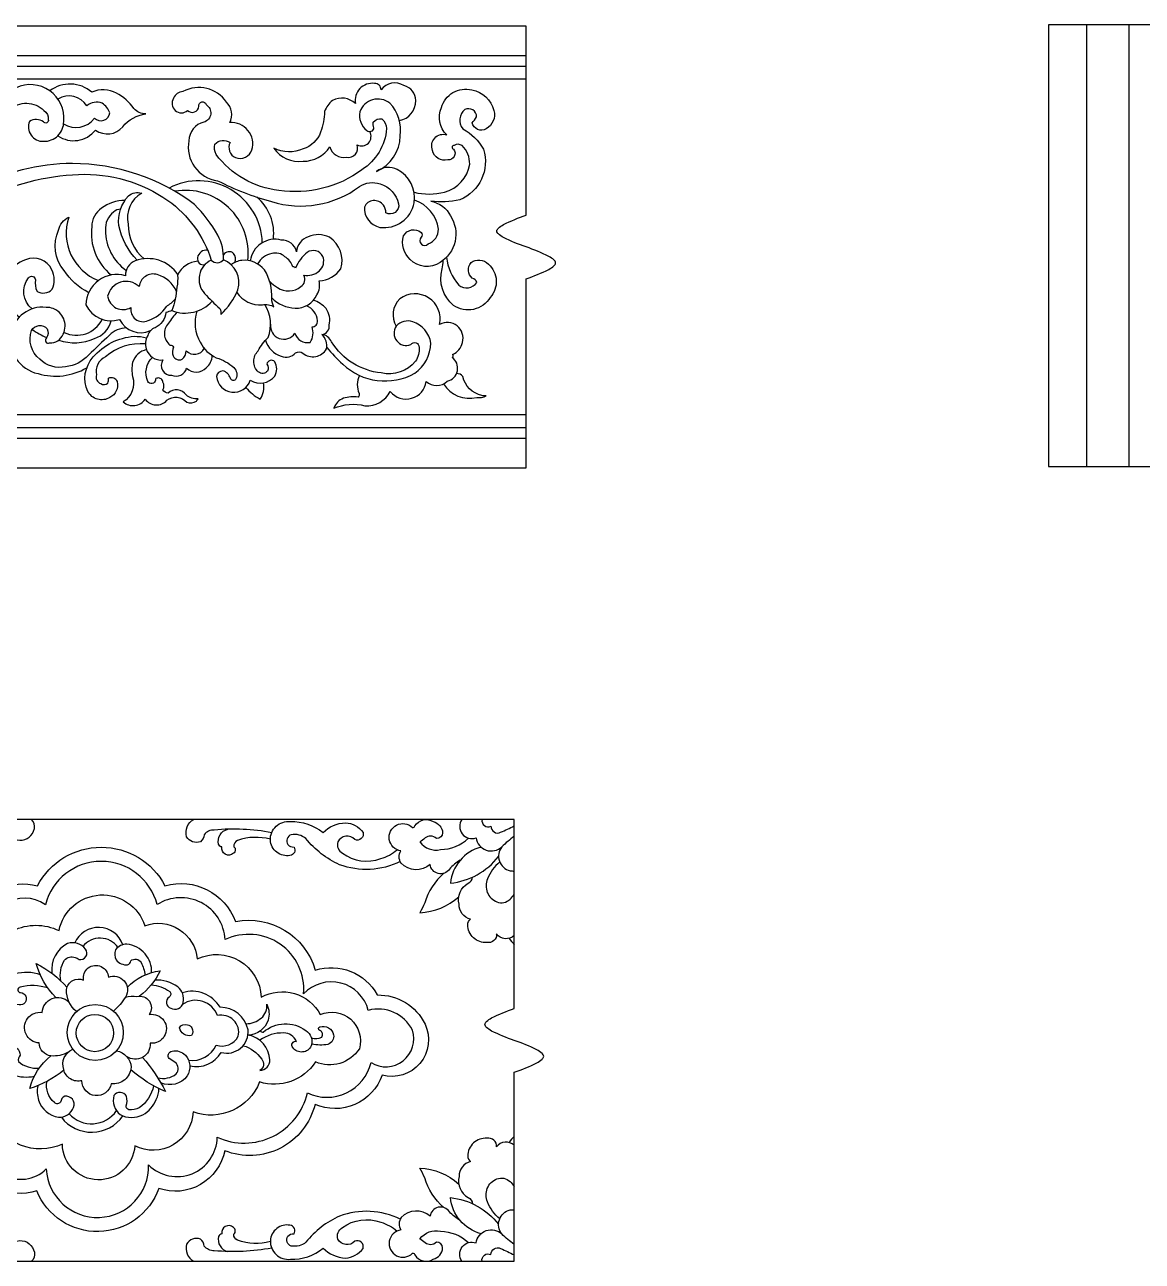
# Model space of a CAD drawing. Extents: x -66030 to 95157, y -13132 to 45879.
# Drawn here: x -30983 to -29719, y 3472 to 4871 of the extents above; entities that cross this region are included whole.
import ezdxf

# ---------------------------------------------------------------- set-up
doc = ezdxf.new("R2010")
doc.units = 0
doc.header["$LTSCALE"] = 100
doc.header["$MEASUREMENT"] = 0
doc.layers.add('3', color=11, linetype='CONTINUOUS')
doc.layers.add('4', color=121, linetype='CONTINUOUS')

# ---------------------------------------------------------------- blocks, each defined once
blk = doc.blocks.new('A$C25FC26D3')
at = {"layer": '3'}
for points in [[(2450, 0), (2450, 214, 0.033865), (2475.6, 224.6, 0.043189), (2481.4, 228.7, 0.176583), (2483.3, 232, 0.176583), (2481.4, 235.3, 0.043189), (2475.6, 239.4, 0.033865), (2450, 250, -0.033865), (2424.4, 260.6, -0.043189), (2418.6, 264.7, -0.176583), (2416.7, 268, -0.176583), (2418.6, 271.3, -0.043189), (2424.4, 275.4, -0.033865), (2450, 286), (2450, 500)], [(2450, 33.2), (1519, 33.2, -0.271564), (1494.7, 55.3, 0.209536), (1449.7, 132, 0.054204), (1398, 151.2, 0.207878), (1457, 180.7, 0.118708), (1475.5, 220.5, -0.169057), (1497.1, 250, -0.169057), (1475.5, 279.5, 0.118708), (1457, 319.3, 0.207878), (1398, 348.8, 0.054204), (1449.7, 368, 0.209536), (1494.7, 444.7, -0.271564), (1519, 466.8), (2450, 466.8)], [(2450, 45.2), (1532.9, 45.2, -0.259185), (1509.2, 63.7, -0.012085), (1490.7, 113.3, 0.172957), (1464.7, 138.4, 0.170644), (1443.3, 143.6, 0.226766), (1478.8, 176.9, 0.071852), (1495.1, 221.3, -0.186224), (1514.3, 250, -0.186224), (1495.1, 278.7, 0.071852), (1478.8, 323.1, 0.226766), (1443.3, 356.4, 0.170644), (1464.7, 361.6, 0.172957), (1490.7, 386.7, -0.012085), (1509.2, 436.3, -0.259185), (1532.9, 454.8), (2450, 454.8)], [(2450, 439.8), (1553.5, 439.8, 0.31053), (1529.3, 416.9, -0.030939), (1518.1, 385.3, -0.237288), (1471.7, 352.7, -0.141304), (1503.8, 330, -0.162066), (1518.4, 296.7, 0.091476), (1530.8, 262.7, 0.14586), (1543.5, 250)], [(1920.2, 375.9, 0.398276), (1962.7, 382.3, 0.392407), (1993.6, 386, -0.200283), (2019.7, 400.5, -0.200654), (2006.2, 406.7, 0.114422), (1986.4, 424.1, 0.238724), (1958.7, 425.2, 0.350836), (1911, 426.8)], [(2306.6, 393.1, 0.375928), (2325, 415.7, 0.346821), (2311.7, 432.6, 0.399856), (2285.8, 427.7, 0.439976), (2278.4, 435.1, 0.51266), (2256.8, 412.3, 0.331056), (2230.9, 415.7, 0.145097), (2222, 403.4, -0.07437), (2217.4, 380, -0.236457), (2197.6, 360.9, -0.224187), (2164.6, 361.8, 0.285109), (2197.6, 347, 0.249242), (2227.9, 363.3, 0.389085), (2246.7, 351.6, 0.597111), (2258.7, 365.5, 0.752816), (2273, 380.6)], [(1865.7, 404.8, -0.420187), (1904.3, 404.4, -0.317639), (1909.4, 394.2, -0.849942), (1903.9, 391.6, 0.298764), (1888.2, 392.1, 0.554036), (1903.9, 369.6, 0.42989), (1926.8, 392.1, 0.58171), (1872.9, 430.2, 0.411809)], [(1926.7, 389.5, 0.399924), (1961.7, 395.9, 0.618507), (1979.1, 401.8, 0.159471), (1970.3, 412.6, 0.283903), (1953.1, 409.9, 0.412299), (1920.3, 417.3)], [(2323.1, 312, 0.128695), (2357.6, 312.2, 0.299639), (2386.1, 343.7, 0.208807), (2377.6, 364.7, 0.290671), (2368.5, 365, 0.902692), (2367.8, 360.6, -0.694522), (2361.3, 348.8, -0.449502), (2344.1, 359.3, -0.643597), (2360.3, 376.9, -0.32547), (2354.2, 407.7, -0.414933), (2388.5, 427.7, -0.288434), (2413.5, 404.6, -0.344732), (2404.7, 383.7, -0.501188), (2388.8, 390.4, 0.039024), (2393.9, 397.2, 0.547834), (2380.7, 405.7, 0.41281), (2378.3, 383.7, -0.145937), (2401.7, 360.6, -0.38769), (2374.9, 303.4, -0.085067), (2342, 301.7, -0.248769), (2364.4, 285.1, -0.420492), (2352.5, 232.4, -0.360915), (2318.7, 236, -0.287271), (2311.3, 262.6, -0.484361), (2331.1, 266.5, -0.489561), (2331.1, 261.1, 0.977299), (2339.2, 253.4, 0.317258), (2350.7, 270.3, 0.286709), (2323.6, 302.9, 0.286709)], [(1834.7, 303.6, -0.111303), (1943.7, 332.1, -0.164272), (2044.7, 302.7, -0.161074), (2093.8, 235.1, 0.46694), (2107.5, 235.6, 0.138476), (2101.2, 263.4, 0.059476), (2074.9, 298.1, 0.161347), (1936.6, 344.5, 0.124807), (1826.8, 316.3, 0.124807)], [(2010, 234.9, -0.141838), (1989.2, 274.2, -0.218101), (2000.1, 307.9, -0.26284), (2015, 310.9, 0.332061), (1999.9, 275.9, 0.235784), (2017.8, 236.6, 0.235784)], [(1996.1, 302.7, 0.15422), (1969.6, 294, 0.243951), (1958.6, 273.1, 0.25959), (1980.4, 218.3)], [(1955.1, 198.3, -0.129725), (1927.2, 223.4, -0.292433), (1921.1, 269, -0.255113), (1932.5, 283.8, 0.399576), (1966.2, 212, 0.399576)], [(1991.2, 292.9, 0.182031), (1983.3, 289.4, 0.265692), (1974.1, 268.9, 0.246047), (1997.6, 223.5, 0.246047)], [(2162.3, 192.3, 0.186788), (2188.6, 180.7, 0.305172), (2213.2, 196, 0.203153), (2215.8, 211.8, 0.239384), (2240.4, 225.4, 0.330266), (2227.4, 261, 0.22113), (2203.3, 261.6, 0.30838), (2190.3, 244.6, 0.35486), (2173, 257.9, 0.448037), (2137.8, 234.2)], [(2450, 60.2), (1553.5, 60.2, -0.31053), (1529.3, 83.1, 0.030939), (1518.1, 114.7, 0.237288), (1471.7, 147.3, 0.141304), (1503.8, 170, 0.162066), (1518.4, 203.3, -0.091476), (1530.8, 237.3, -0.14586), (1543.5, 250)], [(2089.6, 246.4, 0.401731), (2078.1, 237.9, 0.536729), (2086.5, 230)], [(2159.9, 211.1, 0.078164), (2168.7, 204.1, 0.321498), (2195.2, 205.1, 0.393404), (2198.5, 218, 0.211952), (2215.8, 222.7, 0.319362), (2219.9, 239.4, 0.449614), (2202.3, 243.9, 0.128752), (2189.1, 226.1, 0.221753), (2186.1, 227.7, 0.159938), (2177.1, 239, 0.249081), (2162.1, 242.6, 0.219972), (2146.1, 230.8, 0.219972)], [(2360, 238.5, 0.162249), (2373.8, 206.9, 0.441203), (2394.2, 209.9, 0.26138), (2389, 214.6, -0.406142), (2387.6, 232.3, -0.382888), (2407.2, 230.7, -0.4191), (2409.3, 192.9, -0.428969), (2367.7, 183.8, -0.292185), (2354.9, 225.1, 0.077345), (2355.9, 234.8)], [(1891, 179.9, -0.40708), (1886.9, 215.1, -0.657211), (1895, 212.8, 0.155066), (1896.6, 199.8, 0.341793), (1913.8, 202.1, 0.220549), (1913.5, 224.2, 0.403876), (1883.6, 235.5, 0.423964), (1862.5, 192.3, 0.17256), (1876.7, 170.7, 0.085484)], [(2056, 218.7, 0.349691), (2007.7, 234.2, 0.323199), (1996.7, 217.5, 0.495392), (1952, 184.5, 0.381924), (1990.1, 168.1, 0.408337), (2024.9, 155.3, 0.408337)], [(2078.6, 233.8, 0.278843), (2055.7, 218.2, -0.049922), (2054.9, 204.4, -0.065878), (2049.2, 178, 0.310334), (2094.6, 188.6, 0.310334)], [(2093.8, 235.1, 0.515477), (2086.2, 197.5, 0.036942), (2103.6, 180.4, -0.123227), (2104.4, 173.5, 0.104948), (2123.9, 201.5, 0.390318), (2107.5, 235.6)], [(2122.6, 198.5, 0.262902), (2151.6, 184.5, -0.221034), (2164.7, 181.9, -0.108916), (2162.2, 191.5, 0.156769), (2153.9, 224.1, 0.250609), (2128.3, 234.8, 0.128076), (2116.3, 230)], [(2054.4, 199.5, 0.224091), (2032.6, 218.8, 0.469806), (2012.2, 205.1, 0.587384), (1976.5, 194.3, 0.527889), (2002.9, 181.5, 0.602538), (2022.2, 166.7, 0.16942), (2043, 182.8, 0.073381), (2052.9, 191, 0.073381)], [(2261.5, 104.5, 0.227905), (2261, 84.2, -0.26578), (2259.9, 80.1, 0.095189), (2243.3, 78.8, 0.211085), (2232.4, 67.6, -0.160931), (2267.6, 70.3, 0.295493), (2296.3, 86.4, 0.661626), (2336.9, 97.9, 0.401811), (2360.7, 98.1, 0.646453), (2366.1, 125.1, 0.608036), (2366.7, 128.2, 0.224533), (2377.9, 141.9, 0.668144), (2352.1, 162.4, 0.696033), (2307, 191.2, 0.350927), (2303, 160.3, 0.754801), (2319.5, 139.7, -0.752899), (2328.8, 136.3, -0.163201), (2324.8, 120.7, -0.286468), (2286, 107.5, -0.233956), (2229.9, 142.7, 0.250885), (2218.8, 151.1, 0.250885)], [(1997.9, 158.5, 0.187383), (1978.6, 150.1, 0.004352), (1954.9, 127.7, -0.180701), (1928.9, 114.4, -0.255144), (1899.7, 123.1, -0.322864), (1890.4, 155.5, -0.507435), (1908.2, 157.5, -0.252554), (1907.4, 147.1, 0.917092), (1910.9, 141.4, 0.111403), (1920.2, 143.8, 0.233437), (1928.4, 160.5, 0.424292), (1906.8, 181.7, 0.38495), (1867.2, 152.8, 0.407663), (1897.8, 106.7, 0.206351), (1952.9, 113.3, 0.206351)], [(2077.4, 177.4, 0.211488), (2081.3, 142.1, 0.167463), (2099.4, 124.6, -0.117147), (2119.2, 113.5, -0.323772), (2121.7, 100.7, -0.697974), (2115.4, 101.4, 0.255972), (2106.8, 109.8, 0.360905), (2099.7, 103.4, 0.812824), (2137.9, 99.1, 0.382432), (2165.6, 103.9, 0.274879), (2165.6, 120.1, 0.61771), (2156.7, 117.5, -0.23331), (2157.4, 109.6, -0.420419), (2146.9, 108.6, -0.427663), (2146.9, 132.5, -0.082775), (2158, 147.4, 0.241965), (2154.3, 184.9)], [(2155, 144.4, 0.241687), (2173, 126.3, 0.316125), (2189.2, 130.1, -0.353001), (2197.3, 129.8, 0.459807), (2224.2, 134.6, 0.248015), (2218.8, 151.1, 0.433737), (2227.2, 161.7, 0.214819), (2223.6, 180.2, 0.143346), (2209.2, 189.7, 0.143346)], [(2160.9, 162.6, 0.796339), (2188.2, 152.3, 0.375047), (2205.7, 142, 0.235401), (2207.7, 159.7, 0.455726), (2214, 166.5, 0.275026), (2201.4, 183.5)], [(2049.2, 178, 0.008579), (2042.5, 175.8, -0.24531), (2030.2, 158.5, 0.278484), (2021.9, 149.7, 0.220605), (2020.2, 134.6, 0.357227), (2039, 122.1, 0.612518), (2048.8, 104.8, 0.450948), (2065.9, 112.8, 0.420661), (2088, 113.3, 0.227618), (2094.7, 127.2)], [(2054.9, 176.3, 0.029129), (2045.2, 163.7, 0.431938), (2046.9, 139, -0.374076), (2051.1, 136.7, 0.215925), (2050.7, 126.7, 0.409487), (2060.8, 122.9, 0.188793), (2065.5, 132.4, 0.51279), (2085.8, 135.2, 0.51279)], [(2224.4, 136.1, 0.020587), (2242.4, 117.5, 0.328802), (2324, 107.1, 0.230162), (2342.3, 141.3, 0.270385), (2321.7, 165.4, 0.300067), (2303, 160.3, 0.300067)], [(2019.3, 140.3, 0.200596), (1974.1, 125.8, 0.333152), (1963.8, 105.3, 0.422156), (1968.9, 95.4, 0.350458), (1976.6, 96, 0.123224), (1977.6, 101.5, -0.499709), (1987.2, 97.6, -0.365592), (1978.9, 79.6, -0.424604), (1954.1, 86.4, -0.302094), (1960.2, 125.5, -0.199025), (2006.5, 148.9, -0.073607), (2020.6, 147.2)], [(2020.5, 133.8, 0.273738), (2004.8, 119.4, 0.112477), (2004.8, 103.4, -0.334902), (1994.1, 74.6, 0.446555), (2019.1, 77.8, 0.487548), (2043.5, 76.5, -0.398726), (2066.1, 74.2, 0.212959), (2077, 75.5, -0.05817), (2078.9, 78.2, -0.222053), (2065.3, 82.5, 0.45725), (2045, 84.6, -0.307131), (2039, 88.5, 0.280559), (2039, 97, 0.430078), (2033, 101.7, 0.54923), (2030.6, 99.4, -0.699254), (2021.9, 97.7, -0.309926), (2027.2, 125.1)], [(2356.6, 95.2, 0.334614), (2394, 79.7, 0.168354), (2404.9, 81.6, -0.13781), (2399.9, 82.1, -0.304596), (2378.4, 103.3, 0.275225), (2371.1, 106.7, 0.275225)], [(2132.8, 91, 0.091359), (2149.1, 77.8, 0.209505), (2152.7, 96.2, 0.209505)]]:
    blk.add_lwpolyline(points, format="xyb", dxfattribs=at)
blk.add_lwpolyline([(2061.7, 425.9, 0.308686), (2051.2, 418.3, 0.886212), (2066.9, 404.5, 0.633788), (2079.8, 409.3, -0.949541), (2087.9, 411.2, -0.640442), (2085.5, 391.2, 0.34925), (2068.4, 370.2, 0.432162), (2100.8, 325, 0.047426), (2161.9, 301.3, 0.237763), (2261.4, 318.3, -0.250391), (2284.9, 321.3, -0.267971), (2305.6, 299, -0.658243), (2291.2, 288.8, 0.167793), (2288.5, 297.3, 0.583104), (2266.9, 295.1, 0.361597), (2284.3, 272.2, 0.400847), (2323.2, 300.1, 0.325386), (2304.2, 337.6, 0.297179), (2280.7, 335.4, 0.289445), (2307.5, 375.6, 0.233191), (2295.7, 412.7, 0.518867), (2261.9, 403, 0.288901), (2269.8, 381.8, 0.621283), (2277.8, 385, -0.112314), (2277, 391.3, -0.284456), (2286.8, 394.9, -0.185022), (2292.1, 384, -0.232142), (2264.2, 337.4, -0.19958), (2170.3, 314.1, -0.209574), (2099.2, 354.8, -0.167296), (2097.9, 366.4, -0.364124), (2115.1, 368.3, 0.438121), (2121.2, 351.2, 0.422678), (2139.8, 359.8, 0.522864), (2114.6, 390.7, 0.348691), (2110.8, 414, 0.386913)], format="xyb", close=True, dxfattribs=at)
for centre, radius, start, end in [((2079.4, 252.8), 72.1, 1.6008, 117.6603), ((2064.6, 243.2), 70.9, 353.1397, 99.8839), ((2110.9, 265.4), 53.5, 352.8213, 50.0395), ((2113.9, 237.1), 7.6, 48.6657, 147.3156), ((2111.2, 236.4), 10, 336.5957, 39.5623), ((1941.3, 182.5), 32.4, 244.1991, 333.6221), ((1936.1, 217.6), 75.7, 233.5983, 247.8821), ((1954, 172.5), 27.1, 286.4895, 347.2019), ((1939.2, 195.1), 53.5, 250.4027, 294.8688)]:
    blk.add_arc(centre, radius, start, end, dxfattribs=at)
at = {"layer": '4'}
blk.add_lwpolyline([(2450, 500), (0, 500), (0, 0), (2450, 0)], dxfattribs=at)
blk = doc.blocks.new('A$C24CC0128')
at = {"layer": '3'}
for p, q in [((43.3, 0), (43.3, 500)), ((90.9, 500), (90.9, 0))]:
    blk.add_line(p, q, dxfattribs=at)
at = {"layer": '4'}
blk.add_lwpolyline([(2450, 500), (0, 500), (0, 0), (2450, 0)], dxfattribs=at)
blk = doc.blocks.new('A$C266A0BD9')
at = {"layer": '3'}
for points in [[(1809.5, 485.2, -0.056287), (1863.7, 489.2, -0.225402), (1881.7, 483.7, 0.357808), (1890.5, 476.5, 0.365973), (1907.1, 489.7, 0.270149), (1904, 500, 0.270149)], [(2175.6, 485, 0.071777), (2110.6, 488, 0.243201), (2099.2, 482.8, -0.216711), (2094.9, 474.9, -0.360169), (2079.3, 480.5, -0.35339), (2087.5, 500)], [(2321.1, 452.4, -0.205446), (2252.4, 448.8, -0.119701), (2214.3, 478.4, 0.227931), (2197.8, 482.7, 0.533417), (2193.9, 471.7, 0.235862), (2200.9, 468.8, -0.555009), (2196.3, 459.2, -0.449657), (2174.1, 476.6, -0.453744), (2196.7, 497.7, -0.182519), (2233.7, 485.1, -0.189058), (2259.1, 496.3, -0.222474), (2278.9, 485.4, -0.657164), (2269.7, 477.3, 0.515281), (2250.3, 474.8, 0.34346), (2255.6, 461.8, 0.251276), (2299, 455.8, 0.108156), (2317.4, 465.8, 0.108156)], [(2388.7, 453.8, 0.081172), (2376.6, 443.9, -0.693667), (2354.8, 449, -0.410028), (2322.1, 450.6, -0.312499), (2321.7, 464.5, -1.379562), (2334.9, 490.9, 0.435482), (2337.6, 492.8, -0.415516), (2358.4, 497.6, -0.318139), (2369, 484.9, -0.414156), (2361.9, 478.5, 0.366343), (2349.1, 479.2, -0.073161), (2343.3, 474.6, 0.305719), (2366.5, 466, 0.188264), (2398.3, 478.9)], [(2390.8, 500, 0.738016), (2406.8, 479.2, 0.60665), (2435.9, 469.1)], [(2413.6, 500, 0.626987), (2423.6, 492.4, 0.56314), (2434.6, 485.5, 0.004737), (2450, 492.7, 0.004737)], [(2450, 0), (2450, 214, 0.033865), (2475.6, 224.6, 0.043189), (2481.4, 228.7, 0.176583), (2483.3, 232, 0.176583), (2481.4, 235.3, 0.043189), (2475.6, 239.4, 0.033865), (2450, 250, -0.033865), (2424.4, 260.6, -0.043189), (2418.6, 264.7, -0.176583), (2416.7, 268, -0.176583), (2418.6, 271.3, -0.043189), (2424.4, 275.4, -0.033865), (2450, 286), (2450, 500)], [(2174.1, 477.6, 0.156553), (2137.1, 476.2, 0.364101), (2132.9, 469.2, -0.497899), (2132.2, 461.7, -0.73078), (2119.3, 468.9, -0.303875), (2115.6, 472, -0.419943), (2125.8, 488.9)], [(2450, 480.9, 0.036982), (2435.9, 469.1, 0.547386), (2445.3, 441.9, 0.027439), (2450, 441.7)], [(2412.4, 468.8, 0.31343), (2377.8, 427.9, 0.203317), (2432.2, 458.1, 0.203317)], [(2288, 224.8, 0.698908), (2334.7, 261.6, 0.35534), (2284.9, 284, 0.588491), (2211.7, 302.7, 0.577872), (2122.9, 364, 0.573253), (2046, 403.7, 0.77569), (1919.6, 403.5, 0.653006), (1853.5, 362.7, 0.624392), (1755.5, 318.1, 0.579103), (1678.8, 285.9, 0.524949), (1628.2, 269.3, 0.301897), (1646.4, 231, 0.240068), (1683.3, 229.7, 0.816432), (1756.4, 207.2, 0.605309), (1852.7, 143.7, 0.761047), (1920.6, 104.5, 0.987129), (2036.3, 109, 0.658125), (2114, 140.4, 0.472574), (2216.1, 190.6, 0.476162), (2288, 224.8)], [(2433.5, 452, 0.119909), (2419.8, 432.8, 0.426277), (2430.4, 406.7, 0.286288), (2445.2, 409.7, 0.052761), (2450, 415.2, 0.052761)], [(2370.2, 439.1, 0.140057), (2348.7, 405.6, -0.022047), (2343.2, 394.5, 0.174233), (2387.3, 412.6, 0.174233)], [(2450, 368.7, -0.455331), (2430, 370.6, -0.496321), (2419.1, 360.8, -0.438345), (2397.4, 380.9, -0.211552), (2400.5, 387.2, -0.358747), (2387.6, 404.1, -0.331216), (2397.7, 427.8, 0.24022), (2402.9, 434.8)], [(1851.2, 332.8, -0.493105), (1935, 374.2, -0.774288), (2032, 379.8, -0.494346), (2091.3, 342.2, -0.537359), (2163.8, 298.9, -0.417743), (2230.6, 279.2, -0.631621), (2274.9, 240.6, -0.364695), (2225, 225.6, -0.338838), (2161.9, 203, -0.40801), (2086.6, 169.1, -0.547466), (2020.7, 130.6, -0.960622), (1938.8, 132.5, -0.42196), (1857.8, 164.4, -0.633816), (1776.8, 213.3, -0.257452), (1742, 213.6, -0.304385), (1728.8, 231.2, -0.290961), (1694.9, 244.4, -0.798923), (1726, 278.2, -0.578164), (1779.7, 298, -0.535474), (1851.2, 332.8)], [(1937, 317.3, -0.18654), (1941.2, 340.8, -0.307673), (1953.2, 343.9, -0.146168), (1957.5, 341.5, 0.697466), (1965, 353.4, 0.301035), (1944.7, 359.7, 0.319539), (1927, 326)], [(2039.7, 326.7, 0.198226), (2032.3, 347.8, 0.204979), (2011.6, 358.9, 0.24475), (1998.9, 352.4, 0.225086), (1999.7, 341.2, 0.253714), (2012.6, 335.5, 0.27161), (2016.1, 340.1, -0.471721), (2027.9, 338.1, -0.106978), (2032.1, 323.9, -0.106978)], [(1931.5, 298.4, -0.119443), (1909.1, 336.9, -0.107758), (1944.1, 309.7)], [(1922.5, 309.3, 0.136003), (1890.9, 310.3, 0.88829), (1891.6, 304.1, -1.039215), (1889.9, 290.2, -0.324481), (1871.1, 306.5, -0.359281), (1885.4, 325.6, -0.153083), (1913.7, 324.7, -0.153083)], [(1954.8, 282.6, -0.239848), (1943.6, 307.5, -0.502785), (1962.8, 318.3, -1.070643), (1990.8, 321.4, -0.730577), (2010.2, 299.1, -0.07664), (1996.6, 283.2)], [(2012.2, 310, -0.171456), (2049.3, 328.7, -0.117237), (2026.2, 300.1)], [(2039.4, 313, -0.139052), (2060.2, 305.3, -0.496253), (2059.6, 299, 0.623989), (2061.4, 286.5, 0.508604), (2075.6, 293, 0.275356), (2069.5, 310.6, 0.170888), (2043.3, 318.3)], [(1945.3, 236.5, -0.144372), (1925.9, 232.4, -0.367699), (1912.5, 247.1, -1.047624), (1915.9, 281.7, -0.630803), (1946.2, 293.7)], [(2010.2, 299.1, -0.096673), (2023.1, 299.6, -0.701885), (2037.1, 279.3, -1.161098), (2038.1, 246.8, -0.638215), (2011.5, 231.8, -0.638215)], [(2082.9, 221.1, 0.326483), (2118.5, 236.4, 0.526627), (2148.8, 262, 0.354454), (2117.2, 287.5, 0.351815), (2074.5, 303.9)], [(2081.5, 227.5, 0.330474), (2112.9, 244.7, 0.366999), (2137.8, 254.7, 0.558896), (2114.2, 278, 0.495726), (2074.8, 290.7)], [(2146.5, 268.8, 0.174975), (2163.8, 275.3, 0.25193), (2170.1, 291, -0.186343), (2171.6, 272.8, -0.307046), (2149, 256, -0.307046)], [(2162.9, 260.9, 0.342258), (2166.1, 259.4, -0.346167), (2214.1, 261.3, -0.348698), (2220.4, 243.9, -0.574804), (2199.6, 241.8, -0.744506), (2203.6, 248.9, 0.298089), (2189.1, 258.4, 0.165509), (2162.1, 250.1, 0.164695)], [(2220.5, 253, 0.243495), (2232.3, 253.8, 0.45535), (2230.1, 261.3, -0.768045), (2230.1, 265.3, -0.444935), (2245.7, 256.4, -0.378764), (2239.1, 245.5, -0.093112), (2220.9, 245.7, -0.090686)], [(2143.5, 244, -0.166745), (2164.3, 228.9, -0.458338), (2162.3, 215.9, 0.427749), (2173.4, 227.9, 0.352696), (2149, 256)], [(1906.8, 209, -0.131914), (1882.9, 210.6, -0.322843), (1869.1, 227.9, -0.302466), (1877.4, 242.8, -0.555302), (1890.9, 233.1, 0.2063), (1889, 226.2, 0.207864), (1912.6, 218.7)], [(1999.9, 238.1, -0.351961), (2016.6, 219.6, -0.425042), (1994.1, 201, -0.917049), (1961, 204.4, -0.421291), (1940.3, 217, -0.385825), (1950.5, 240, -0.385825)], [(2046.7, 207.7, 0.231126), (2067.5, 212, 0.432613), (2066.5, 225.1, -0.037247), (2059.7, 229.5, -0.595693), (2062.9, 237.8, -0.26582), (2077.9, 233.3, -0.330116), (2080, 209.8, -0.352537), (2050.2, 202, -0.352537)], [(1940.5, 216.3, -0.093479), (1901.8, 195.4, -0.1641), (1925.7, 232.5, -0.1641)], [(2029.6, 230.8, -0.059604), (2055.6, 192.1, -0.080762), (2016.2, 216.8, -0.080762)], [(1910.9, 198.7, 0.103822), (1911.7, 182.4, 0.272121), (1934.4, 163, 0.333163), (1951.4, 174.2, 0.570829), (1941.5, 186.9, 0.266098), (1936.8, 180, -0.437616), (1929.8, 179.7, -0.281546), (1921.5, 203.7, -0.281546)], [(2042, 198.7, -0.188307), (2025.8, 173.7, -0.143601), (2014.1, 171.6, -0.473541), (2011.1, 175.9, 0.141822), (2011.3, 186.7, 0.561164), (1997, 187.5, 0.284493), (2004, 166.1, 0.250053), (2029.9, 165.9, 0.173879), (2045, 183, 0.100381), (2048.1, 195.5, -0.127843)], [(2450, 131.3, 0.455331), (2430, 129.4, 0.496321), (2419.1, 139.2, 0.438345), (2397.4, 119.1, 0.211552), (2400.5, 112.8, 0.358747), (2387.6, 95.9, 0.331216), (2397.7, 72.2, -0.24022), (2402.9, 65.2)], [(2370.2, 60.9, -0.140057), (2348.7, 94.4, 0.022047), (2343.2, 105.5, -0.174233), (2387.3, 87.4, -0.174233)], [(2433.5, 48, -0.119909), (2419.8, 67.2, -0.426277), (2430.4, 93.3, -0.286288), (2445.2, 90.3, -0.052761), (2450, 84.8, -0.052761)], [(2412.4, 31.2, -0.31343), (2377.8, 72.1, -0.203317), (2432.2, 41.9, -0.203317)], [(2321.1, 47.6, 0.205446), (2252.4, 51.2, 0.119701), (2214.3, 21.6, -0.227931), (2197.8, 17.3, -0.533417), (2193.9, 28.3, -0.235862), (2200.9, 31.2, 0.555009), (2196.3, 40.8, 0.449657), (2174.1, 23.4, 0.453744), (2196.7, 2.3, 0.182519), (2233.7, 14.9, 0.189058), (2259.1, 3.7, 0.222474), (2278.9, 14.6, 0.657164), (2269.7, 22.7, -0.515281), (2250.3, 25.2, -0.34346), (2255.6, 38.2, -0.251276), (2299, 44.2, -0.108156), (2317.4, 34.2, -0.108156)], [(2388.7, 46.2, -0.081172), (2376.6, 56.1, 0.693667), (2354.8, 51, 0.410028), (2322.1, 49.4, 0.312499), (2321.7, 35.5, 1.379562), (2334.9, 9.1, -0.435482), (2337.6, 7.2, 0.415516), (2358.4, 2.4, 0.318139), (2369, 15.1, 0.414156), (2361.9, 21.5, -0.366343), (2349.1, 20.8, 0.073161), (2343.3, 25.4, -0.305719), (2366.5, 34, -0.188264), (2398.3, 21.1)], [(2450, 19.1, -0.036982), (2435.9, 30.9, -0.547386), (2445.3, 58.1, -0.027439), (2450, 58.3)], [(2174.1, 22.4, -0.156553), (2137.1, 23.8, -0.364101), (2132.9, 30.8, 0.497899), (2132.2, 38.3, 0.73078), (2119.3, 31.1, 0.303875), (2115.6, 28, 0.419943), (2125.8, 11.1)], [(2390.8, 0, -0.738016), (2406.8, 20.8, -0.60665), (2435.9, 30.9)], [(1809.5, 14.8, 0.056287), (1863.7, 10.8, 0.225402), (1881.7, 16.3, -0.357808), (1890.5, 23.5, -0.365973), (1907.1, 10.3, -0.270149), (1904, 0, -0.270149)], [(2175.6, 15, -0.071777), (2110.6, 12, -0.243201), (2099.2, 17.2, 0.216711), (2094.9, 25.1, 0.360169), (2079.3, 19.5, 0.35339), (2087.5, 0)], [(2413.6, 0, -0.626987), (2423.6, 7.6, -0.56314), (2434.6, 14.5, -0.004737), (2450, 7.3, -0.004737)]]:
    blk.add_lwpolyline(points, format="xyb", dxfattribs=at)
for points in [[(2295.1, 301.4, -0.28925), (2349.1, 268.5, -0.640317), (2300.5, 210.7, -0.438222), (2224.6, 177.6, -0.455732), (2122.4, 125.2, -0.457999), (2047.9, 82.5, -0.688169), (1909.9, 79.7, -0.443752), (1836.8, 121.1, -0.376629), (1744.3, 174.8, -0.440185), (1675.3, 206.5, 0.350536), (1672, 210.1, -0.153949), (1638.4, 217.1, -0.309134), (1612.6, 272.8, -0.394834), (1668.7, 307.6, -0.364839), (1743.7, 341.5, -0.414141), (1840.4, 388.1, -0.391972), (1910.7, 425, -0.606015), (2054.8, 425, -0.389731), (2134.7, 384.6, -0.388689), (2224.8, 329.4, -0.360379)], [(2085.2, 264.1, -0.271258), (2085, 255.6, -0.434735), (2071.3, 264.3, -0.396021), (2080.2, 267.5, -0.296879)]]:
    blk.add_lwpolyline(points, format="xyb", close=True, dxfattribs=at)
for centre, radius in [((1976, 259), 31.7), ((1975.6, 258.3), 21.1)]:
    blk.add_circle(centre, radius, dxfattribs=at)
for centre, radius, start, end in [((1979.6, 348.5), 29.3, 19.491, 156.3469), ((1981.5, 340.9), 24.8, 35.5466, 141.6916), ((2490.7, 399.8), 57.9, 216.4216, 225.3043), ((1971.8, 189.7), 34.1, 221.7759, 325.8035), ((1971.9, 189.3), 43.2, 217.4951, 325.0232), ((2490.7, 100.2), 57.9, 134.6957, 143.5784)]:
    blk.add_arc(centre, radius, start, end, dxfattribs=at)
at = {"layer": '4'}
blk.add_lwpolyline([(2450, 500), (0, 500), (0, 0), (2450, 0)], dxfattribs=at)

msp = doc.modelspace()

# ---------------------------------------------------------------- block references
at = {"layer": '3'}
for name, p in [('A$C25FC26D3', (-32866.1, 4369.5)), ('A$C24CC0128', (-29825.2, 4371)), ('A$C266A0BD9', (-32879.6, 3471.6))]:
    msp.add_blockref(name, p, dxfattribs=at)

doc.saveas('drawing.dxf')
